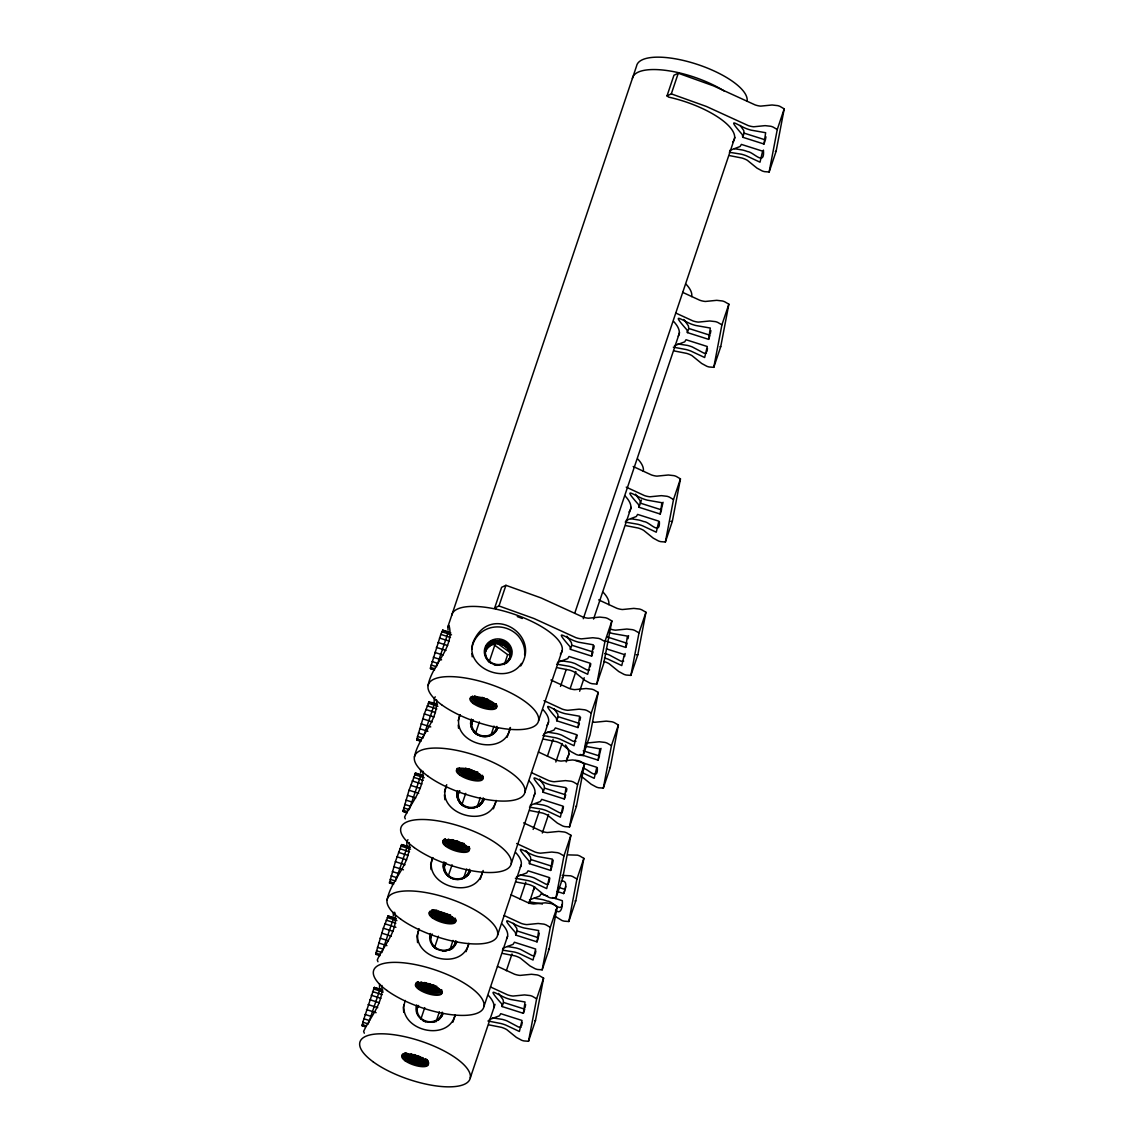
<?xml version="1.0" encoding="UTF-8"?>
<svg xmlns="http://www.w3.org/2000/svg" width="1144" height="1144" viewBox="0 0 1144 1144"><rect width="100%" height="100%" fill="white"/><g stroke="black" fill="none" stroke-linecap="round" stroke-linejoin="round"><path stroke-width="1.5" d="M379.465 990.547L379.593 983.883M406.778 847.675L406.906 841.012L407.965 839.725M434.091 704.79L434.234 698.126L435.278 696.853M364.907 1026.668L362.147 1025.782L362.834 1022.193L374.26 987.515L382.825 990.032M379.937 955.669L375.804 954.339L375.933 953.166L383.326 928.227L388.202 915.958L393.722 917.717L382.325 951.365M374.403 988.573L374.546 987.386M393.607 884.226L389.461 882.911L395.366 861.689L401.573 844.644L406.006 845.831M388.059 917.13L388.202 915.958M379.937 990.332L380.065 989.145L368.668 1022.808M407.264 812.783L403.117 811.468L403.246 810.295L409.023 790.247L415.515 773.072L421.035 774.831L409.638 808.493M401.716 845.688L401.859 844.515M420.921 741.355L416.773 740.025L416.902 738.852L424.295 713.913L429.172 701.644L429.029 702.816M415.372 774.259L415.515 773.072M407.25 847.447L407.378 846.274L410.138 847.161M434.577 669.912L430.43 668.596L430.559 667.41L440.812 634.391L442.828 630.201L448.348 631.96L448.219 633.132M442.699 631.374L442.828 630.201M434.563 704.575L434.691 703.403L423.294 737.051M403.803 1004.861C401.387 1031.588 448.72 1041.812 455.155 1014.742M430.616 864.621L432.789 857.7M524.624 654.726C525.425 647.676 522.479 640.683 517.832 635.463A26.698 25.025 10.8 0 0 492.421 627.37C481.595 629.343 473.044 638.18 471.8 649.234M523.366 1013.312L525.024 1002.001L510.453 999.427A16.416 5.663 18.6 0 1 505.791 997.94C495.724 993.807 485.085 985.07 501.701 1003.874L502.116 1006.548L523.366 1013.312L524.753 1009.18L503.517 1002.416L503.088 999.756L498.641 993.421M537.022 941.869L538.681 930.558L524.109 927.984A16.416 5.663 18.6 0 1 519.447 926.511C509.38 922.336 498.727 913.699 515.358 932.446L515.787 935.106L537.022 941.869L538.409 937.737L517.174 930.973L516.745 928.313L513.198 923.251M550.679 870.427L552.352 859.115L537.766 856.556A16.416 5.663 18.6 0 1 533.104 855.068C523.065 851.107 512.455 841.898 529.014 861.003L529.443 863.663L550.679 870.427L552.066 866.294L530.83 859.53L530.416 856.87L525.954 850.55M564.335 798.998L566.008 787.673L551.422 785.113A16.416 5.663 18.6 0 1 546.76 783.626C536.722 779.579 526.083 770.598 542.671 789.56L543.1 792.234L564.335 798.998L565.722 794.865L544.487 788.102L544.072 785.428L539.611 779.107M577.992 727.555L579.665 716.244L565.079 713.67A16.416 5.663 18.6 0 1 560.417 712.183C550.378 708.207 539.739 699.041 556.327 718.132L556.756 720.791L577.992 727.555L579.379 723.423L558.143 716.659L557.729 713.999L554.168 708.937M591.648 656.113L593.321 644.801L578.735 642.242A16.416 5.663 18.6 0 1 574.073 640.754C564.006 636.707 553.381 627.727 569.998 646.689L570.413 649.349L591.648 656.113L593.035 651.98L571.8 645.216L571.385 642.556L566.923 636.236M521.621 1025.51L522.207 1022.45M525.039 1007.649L525.625 1004.589M535.292 954.067L535.864 951.007M538.695 936.207L539.282 933.146M548.948 882.625L549.821 878.034M552.352 864.764L553.238 860.174M562.605 811.196L563.477 806.591M566.309 791.805L566.895 788.745M576.547 738.223L577.134 735.163M579.965 720.362L580.551 717.302M590.204 666.78L590.79 663.72M593.622 648.92L594.208 645.859M489.117 1024.91L501.401 1027.326A9.438 3.26 18.6 0 1 506.735 1029.6L516.387 1037.408L521.635 1040.254A6.235 2.145 18.6 0 0 523.923 1040.926L528.514 1041.269L536.636 998.798L543.586 978.149L539.396 975.689A6.235 2.145 18.6 0 0 537.137 974.917L531.459 974.273L520.105 975.403A9.438 3.26 18.6 0 1 514.557 974.216L497.44 966.322M502.774 953.481L515.057 955.884A9.438 3.26 18.6 0 1 520.391 958.157L530.044 965.979L535.292 968.811A6.235 2.145 18.6 0 0 537.58 969.483L542.17 969.826L550.293 927.355L557.242 906.706L553.053 904.246A6.235 2.145 18.6 0 0 550.793 903.474L545.116 902.831L533.762 903.974A9.438 3.26 18.6 0 1 528.213 902.773L511.096 894.88M516.43 882.038L528.728 884.455A9.438 3.26 18.6 0 1 534.062 886.714L543.7 894.536L548.948 897.382A6.235 2.145 18.6 0 0 551.236 898.04L555.827 898.397L563.949 855.912L570.899 835.263L566.709 832.818A6.235 2.145 18.6 0 0 564.45 832.031L558.772 831.402L547.418 832.532A9.438 3.26 18.6 0 1 541.884 831.331L523.623 822.879M530.087 810.596L542.385 813.012A9.438 3.26 18.6 0 1 547.719 815.272L557.357 823.094L562.605 825.939A6.235 2.145 18.6 0 0 564.893 826.611L569.483 826.955L577.606 784.484L584.555 763.834L580.365 761.375A6.235 2.145 18.6 0 0 578.106 760.603L572.429 759.959L561.075 761.089A9.438 3.26 18.6 0 1 555.541 759.888L538.424 752.008M543.743 739.167L556.041 741.569A9.438 3.26 18.6 0 1 561.375 743.843L571.013 751.651L576.276 754.497A6.235 2.145 18.6 0 0 578.549 755.169L583.14 755.512L591.262 713.041L598.212 692.392L594.022 689.932A6.235 2.145 18.6 0 0 591.763 689.16L586.086 688.516L574.731 689.646A9.438 3.26 18.6 0 1 569.197 688.459L550.936 680.008M557.4 667.724L569.698 670.141A9.438 3.26 18.6 0 1 575.032 672.4L584.67 680.222L589.932 683.068A6.235 2.145 18.6 0 0 592.206 683.726L596.796 684.083L604.919 641.598L611.868 620.949L607.678 618.504A6.235 2.145 18.6 0 0 605.419 617.717L599.742 617.088L588.388 618.218A9.438 3.26 18.6 0 1 582.854 617.016L541.026 597.912L505.92 585.313L501.615 587.315L494.666 607.964L496.324 609.209M528.514 1041.269L535.463 1020.62L543.586 978.149M542.17 969.826L549.12 949.177L557.242 906.706M555.827 898.397L562.776 877.748L570.899 835.263M569.483 826.955L576.433 806.306L584.555 763.834M598.212 692.392L590.089 734.863L583.14 755.512M611.868 620.949L603.746 663.434L596.796 684.083M557.128 891.462L563.663 893.55C565.508 889.389 568.439 879.922 561.103 881.023M562.219 904.218C560.932 913.169 551.909 900.514 547.261 901.1A16.416 5.663 18.6 0 0 542.599 899.613L534.119 898.197M565.636 886.357L565.05 889.417L558.515 887.329M580.194 754.439L598.169 760.159L599.842 748.848L585.256 746.274M597.311 767.767C598.312 781.895 588.059 768.553 582.911 768.153M598.169 760.159L601.029 748.376M554.454 915.886L561.947 920.491A6.235 2.145 18.6 0 0 564.221 921.163L568.825 921.506L576.933 879.035L583.883 858.386L579.693 855.926A6.235 2.145 18.6 0 0 577.434 855.154L568.253 854.883M568.825 921.506L575.761 900.857L583.883 858.386M606.12 641.183L625.725 647.418L627.398 636.107L612.812 633.547A16.416 5.663 18.6 0 1 609.323 632.475M624.581 656.556L625.167 653.496M627.999 638.709L628.571 635.635M581.552 776.447L591.191 784.269L596.453 787.101A6.235 2.145 18.6 0 0 598.727 787.773L603.317 788.116L611.439 745.645L618.389 724.996L614.199 722.55A6.235 2.145 18.6 0 0 611.94 721.764L606.263 721.135L594.909 722.264A9.438 3.26 18.6 0 1 593.092 722.021M603.317 788.116L610.267 767.481L618.389 724.996M660.231 514.042L661.904 502.731L647.318 500.157A16.416 5.663 18.6 0 1 642.656 498.67C632.561 494.48 621.936 485.914 638.567 504.618L638.995 507.278L660.231 514.042L663.077 502.259M659.373 521.65C660.202 536.221 649.334 521.535 643.829 521.592A16.416 5.663 18.6 0 0 639.167 520.105L630.687 518.69M603.775 661.447A9.438 3.26 18.6 0 1 609.108 663.706L618.747 671.528L624.009 674.374A6.235 2.145 18.6 0 0 626.283 675.046L630.873 675.389L638.995 632.904L645.945 612.269L641.755 609.809A6.235 2.145 18.6 0 0 639.496 609.037L633.819 608.393L622.465 609.523A9.438 3.26 18.6 0 1 616.931 608.322L598.669 599.885M630.873 675.389L637.823 654.74L645.945 612.269M625.982 525.654L638.28 528.056A9.438 3.26 18.6 0 1 643.614 530.33L653.253 538.138L658.515 540.983A6.235 2.145 18.6 0 0 660.789 541.655L665.379 541.999L673.501 499.528L680.451 478.878L676.261 476.419A6.235 2.145 18.6 0 0 674.002 475.647L668.325 475.003L656.971 476.133A9.438 3.26 18.6 0 1 651.437 474.946L633.175 466.495M665.379 541.999L672.329 521.349L680.451 478.878M708.636 339.353L710.295 328.042L695.724 325.482A16.416 5.663 18.6 0 1 691.062 323.995C680.995 319.834 670.341 311.182 686.972 329.93L687.401 332.589L708.636 339.353L710.024 335.235L688.788 328.471L688.359 325.797L683.912 319.476M706.906 351.551L707.478 348.491M710.31 333.705L710.896 330.63M674.388 350.965L686.672 353.382A9.438 3.26 18.6 0 1 692.006 355.641L701.658 363.463L706.906 366.309A6.235 2.145 18.6 0 0 709.194 366.981L713.784 367.324L721.907 324.839L728.857 304.19L724.667 301.744A6.235 2.145 18.6 0 0 722.407 300.972L716.73 300.329L705.376 301.458A9.438 3.26 18.6 0 1 699.828 300.257L682.711 292.378M713.784 367.324L720.734 346.675L728.857 304.19M763.977 144.03L765.651 132.718L751.079 130.144A16.416 5.663 18.6 0 1 746.417 128.657C736.379 124.639 725.739 115.601 742.327 134.606L742.742 137.266L763.977 144.03L764.907 141.27M763.42 150.107C764.907 166.881 753.767 152.109 747.575 151.58A16.416 5.663 18.6 0 0 742.914 150.093L734.434 148.677M765.951 136.837L765.379 139.897L744.129 133.133L743.714 130.473L740.154 125.411M729.743 155.641L742.027 158.044A9.438 3.26 18.6 0 1 747.361 160.317L756.999 168.139L762.261 170.971A6.235 2.145 18.6 0 0 764.535 171.643L769.14 171.986L777.262 129.515L784.212 108.866L780.008 106.406A6.235 2.145 18.6 0 0 777.748 105.634L772.071 104.991L760.731 106.12A9.438 3.26 18.6 0 1 755.183 104.933L713.356 85.814L678.263 73.23L673.959 75.232L667.009 95.881L668.654 97.126A58.029 20.034 18.6 0 1 732.732 141.97M769.14 171.986L776.09 151.337L784.212 108.866M436.951 665.608L448.348 631.96M395.981 879.922L407.378 846.274M428.085 685.542C431.703 664.693 454.34 648.705 449.292 626.483L448.934 625.41L447.89 626.683L448.033 630.144M447.89 626.683L636.55 66.08A58.029 20.034 18.6 0 1 695.595 63.835A58.029 20.034 18.6 0 1 747.046 101.273M414.428 756.971C418.404 736.507 438.424 721.635 436.522 699.713M387.115 899.856C391.091 879.379 411.111 864.521 409.209 842.585M459.917 714.714C449.234 743.957 505.176 758.486 510.281 727.512M458.143 720.663L460.102 714.814M494.666 607.964L498.984 605.962L505.92 585.313M667.009 95.881L671.313 93.88L678.263 73.23M446.746 784.698C433.833 813.599 489.289 830.601 496.124 800.414M444.473 792.106L446.446 786.257M489.146 662.004L495.252 643.829M432.604 857.585C422.05 886.042 475.89 901.243 482.468 871.857M475.489 733.447L479.379 721.878M504.332 664.564L507.664 654.654L511.011 654.525M418.947 929.028C408.394 957.485 462.233 972.686 468.811 943.299M419.133 929.128L416.959 936.064L417.574 942.599M461.818 804.875L465.722 793.321M491.234 734.348L494.008 726.082M405.276 1000.471L403.303 1007.492L403.761 1012.397M448.162 876.318L452.066 864.764M477.019 807.435L480.351 797.525M434.506 947.761L438.395 936.192M510.467 727.627L507.035 737.379M463.921 877.219L466.695 868.968M420.849 1019.204L424.739 1007.635M495.824 801.987L493.379 808.822M449.706 950.306L453.038 940.397M480.208 879.278L483.154 870.498M436.05 1021.749L439.382 1011.839M538.567 720.734L562.19 650.521M574.731 613.27L734.891 137.366M468.511 944.858L466.051 951.694M570.413 649.349L571.8 645.216M742.742 137.266L744.129 133.133M524.91 792.163L548.534 721.964M560.503 686.414L566.194 669.497M583.283 618.718L679.55 332.69M452.895 1022.15L455.355 1014.842M556.756 720.791L558.143 716.659M687.401 332.589L688.788 328.471M511.254 863.606L534.877 793.407M547.418 756.17L553.11 739.239M570.198 688.459L575.89 671.542M593.55 619.076L631.145 507.364M543.1 792.234L544.487 788.102M638.995 507.278L641.427 500.042M497.597 935.048L521.221 864.835M533.133 829.443L539.382 810.896M555.827 762.018L562.062 743.471M579.65 691.219L584.198 677.734M529.443 863.663L530.83 859.53M483.941 1006.477L507.564 936.278M520.105 899.041L525.797 882.124M542.313 833.032L548.577 814.414M566.237 761.947L569.083 753.481M515.787 935.106L517.174 930.973M470.284 1077.92L495.037 1004.361M506.349 970.741L512.011 953.939M528.986 903.517L534.634 886.7M502.116 1006.548L503.517 1002.416M625.725 647.418L627.112 643.3L607.507 637.051M563.663 893.55L564.593 890.79M417.746 738.466L416.773 740.025M403.117 811.468L404.089 809.909M389.461 882.911L390.433 881.352M376.776 952.78L375.804 954.339M363.12 1024.223L362.147 1025.782M520.692 665.937C540.769 635.363 493.636 605.376 475.532 637.423C458.429 664.721 506.005 687.644 521.478 663.391M485.485 649.878L490.89 644.901L494.337 643.6M458.172 792.749L459.759 790.904M589.618 669.841L586.843 669.855L575.246 663.663A16.416 5.663 18.6 0 0 570.584 662.176L560.474 660.646M623.694 661.16L620.92 661.175L609.323 654.969A16.416 5.663 18.6 0 0 604.661 653.496M575.961 741.283L573.187 741.298L561.59 735.106A16.416 5.663 18.6 0 0 556.928 733.619L547.204 732.117M562.305 812.726L559.53 812.74L547.933 806.549A16.416 5.663 18.6 0 0 543.271 805.061L534.791 803.646M706.434 353.21L703.832 353.096L692.22 346.904A16.416 5.663 18.6 0 0 687.573 345.431L677.834 343.929M548.476 884.283L545.874 884.169L534.277 877.977A16.416 5.663 18.6 0 0 529.615 876.49L519.876 875.003M534.82 955.726L532.217 955.612L520.606 949.42A16.416 5.663 18.6 0 0 515.958 947.933L507.478 946.517M521.163 1027.155L518.561 1027.055L506.949 1020.863A16.416 5.663 18.6 0 0 502.302 1019.375L492.563 1017.874M430.43 668.596L433.476 669.34M729.801 150.407L740.054 146.518L741.384 144.401L762.619 151.165L760.016 162.191L746.188 155.713A16.416 5.663 18.6 0 0 741.526 154.225L729.343 152.266M674.459 345.745L684.698 341.841L686.028 339.739L707.264 346.503L704.661 357.514L690.833 351.036A16.416 5.663 18.6 0 0 686.171 349.549L673.316 347.161M626.054 520.42L636.293 516.53L637.623 514.414L658.858 521.178L656.27 532.203L642.428 525.725A16.416 5.663 18.6 0 0 637.78 524.238L625.21 522.079M557.471 662.49L567.71 658.601L569.04 656.499L590.275 663.263L587.687 674.274L573.859 667.796A16.416 5.663 18.6 0 0 569.197 666.308L556.627 664.149M543.815 733.933L554.053 730.044L555.383 727.927L576.619 734.691L574.031 745.716L560.188 739.239A16.416 5.663 18.6 0 0 555.541 737.751L542.814 735.478M530.158 805.376L540.397 801.472L541.727 799.37L562.962 806.134L560.374 817.159L546.532 810.667A16.416 5.663 18.6 0 0 541.884 809.194L529.486 807.135M516.502 876.819L526.74 872.915L528.07 870.813L549.306 877.577L546.703 888.588L532.875 882.11A16.416 5.663 18.6 0 0 528.228 880.623L515.358 878.234M529.486 899.928L539.725 896.038L541.055 893.922L547.59 896.009M502.845 948.247L513.084 944.358L514.414 942.241L535.649 949.019L533.047 960.03L519.219 953.553A16.416 5.663 18.6 0 0 514.557 952.065L502.388 950.106M489.189 1019.69L499.427 1015.8L500.757 1013.684L521.993 1020.448L519.39 1031.473L505.562 1024.981A16.416 5.663 18.6 0 0 500.9 1023.508L487.93 1020.991M562.204 875.389L570.484 875.803A6.235 2.145 18.6 0 1 572.744 876.576L576.933 879.035M775.317 151.38L776.09 151.337M719.962 346.703L720.734 346.675M672.329 521.349L670.799 521.392M637.823 654.74L636.293 654.768M609.495 767.51L610.267 767.481M575.661 806.334L576.433 806.306M562.004 877.777L562.776 877.748M575.003 900.886L575.761 900.857M548.348 949.22L549.12 949.177M534.691 1020.648L535.463 1020.62M671.313 93.88L706.406 106.463L748.233 125.583A9.438 3.26 18.6 0 0 753.782 126.77L765.121 125.64L770.813 126.283A6.235 2.145 18.6 0 1 773.058 127.055L777.262 129.515M661.618 509.909L640.383 503.146L639.968 500.486L635.506 494.151M498.984 605.962L534.076 618.561L575.904 637.666A9.438 3.26 18.6 0 0 581.438 638.867L592.792 637.737L598.469 638.366A6.235 2.145 18.6 0 1 600.729 639.153L604.919 641.598M606.391 648.848L624.352 654.568L621.764 665.579L607.936 659.101A16.416 5.663 18.6 0 0 604.447 657.943M442.542 630.33L450.836 632.975M441.856 631.76L451.522 634.834M440.812 634.391L450.479 637.465M439.482 638.037L449.149 641.126M437.952 642.47L447.619 645.545M436.336 647.375L446.003 650.45M434.749 652.409L443.028 655.04M433.276 657.242L441.57 659.873M432.046 661.532L437.566 663.291M431.116 665.007L436.636 666.766M430.559 667.41L434.706 668.739M431.931 702.516L437.451 704.275M428.886 701.772L434.405 703.531M583.226 750.821L599.556 756.027M428.199 703.202L437.866 706.277M427.155 705.834L436.822 708.908M425.825 709.48L435.492 712.555M575.561 760.545L596.796 767.309L594.208 778.32L581.524 772.286M424.295 713.913L433.962 716.988M422.679 718.804L432.346 721.893M421.092 723.852L430.759 726.926M419.619 728.671L427.913 731.316M418.389 732.975L423.909 734.734M417.46 736.45L422.98 738.209M416.902 738.852L421.049 740.168M415.229 773.201L423.509 775.846M414.543 774.631L424.209 777.72M413.499 777.262L423.166 780.351M412.169 780.923L421.836 783.997M410.639 785.342L420.306 788.431M409.023 790.247L418.69 793.321M407.436 795.28L415.715 797.926M405.963 800.114L411.482 801.872M404.719 804.418L410.253 806.177M403.803 807.879L409.323 809.637M403.246 810.295L407.393 811.611M403.403 811.339L406.163 812.226M401.573 844.644L409.852 847.289M400.886 846.074L410.553 849.148M399.842 848.705L409.509 851.779M552.495 897.568L562.305 900.686C562.877 905.619 561.289 915.543 555.512 910.238M398.512 852.351L408.179 855.44M396.982 856.784L406.649 859.859M395.366 861.689L405.033 864.764M393.779 866.723L403.446 869.798M392.306 871.556L397.826 873.315M391.062 875.846L396.596 877.605M390.147 879.321L395.667 881.08M389.589 881.724L393.736 883.054M389.747 882.782L392.506 883.654M387.916 916.087L396.196 918.718M387.23 917.517L396.897 920.591M386.171 920.148L395.853 923.222M384.842 923.794L395.896 927.312M383.326 928.227L392.993 931.302M381.71 933.118L391.377 936.207M380.108 938.166L388.402 940.797M378.65 942.985L386.929 945.63M377.406 947.289L382.94 949.048M376.49 950.764L382.01 952.523M375.933 953.166L380.08 954.482M374.26 987.515L382.539 990.161M373.573 988.945L383.24 992.034M372.515 991.576L382.196 994.665M371.185 995.237L380.852 998.312M369.669 999.656L379.336 1002.745M368.053 1004.561L377.72 1007.635M366.452 1009.594L376.119 1012.683M364.993 1014.428L370.513 1016.187M363.749 1018.732L369.283 1020.491M362.834 1022.193L368.354 1023.951M362.276 1024.609L366.423 1025.925M529.029 901.772L541.212 903.746A16.416 5.663 18.6 0 1 542.385 904.06M675.761 313.027L692.878 320.906A9.438 3.26 18.6 0 0 698.426 322.107L709.78 320.978L715.458 321.621A6.235 2.145 18.6 0 1 717.717 322.393L721.907 324.839M626.226 487.144L644.487 495.595A9.438 3.26 18.6 0 0 650.021 496.782L661.375 495.652L667.052 496.296A6.235 2.145 18.6 0 1 669.312 497.068L673.501 499.528M543.986 700.657L562.247 709.108A9.438 3.26 18.6 0 0 567.781 710.295L579.136 709.166L584.813 709.809A6.235 2.145 18.6 0 1 587.072 710.581L591.262 713.041M531.474 772.658L548.591 780.537A9.438 3.26 18.6 0 0 554.125 781.738L565.479 780.608L571.156 781.252A6.235 2.145 18.6 0 1 573.416 782.024L577.606 784.484M516.673 843.528L534.934 851.98A9.438 3.26 18.6 0 0 540.468 853.181L551.823 852.051L557.5 852.68A6.235 2.145 18.6 0 1 559.759 853.467L563.949 855.912M504.161 915.529L521.278 923.423A9.438 3.26 18.6 0 0 526.812 924.609L538.166 923.48L543.843 924.123A6.235 2.145 18.6 0 1 546.103 924.895L550.293 927.355M490.49 986.972L507.607 994.865A9.438 3.26 18.6 0 0 513.155 996.052L524.51 994.922L530.187 995.566A6.235 2.145 18.6 0 1 532.446 996.338L536.636 998.798M497.211 643.2L511.268 653.438M493.607 644.415L507.664 654.654M638.995 632.904L634.806 630.458A6.235 2.145 18.6 0 0 632.546 629.686L626.869 629.043L615.515 630.172A9.438 3.26 18.6 0 1 609.981 628.971M611.439 745.645L607.249 743.2A6.235 2.145 18.6 0 0 604.99 742.413L599.313 741.77L587.959 742.914A9.438 3.26 18.6 0 1 586.143 742.67M509.638 650.879L507.593 647.819L501.587 643.729A13.928 13.056 10.8 0 1 504.876 645.273M394.666 912.226C399.142 929.986 384.026 944.758 377.277 959.93L377.963 961.761M405.276 818.889L404.59 817.059C411.482 802.23 424.524 788.674 422.865 771.156M364.307 1033.204L363.62 1031.373C370.513 1016.544 383.555 1002.988 381.896 985.47M471.9 653.567L472.2 656.842M458.243 725.01L458.544 728.27M444.43 794.808L444.887 799.713M430.773 866.251L431.073 869.526M420.577 769.569L420.706 773.015M393.25 912.44L393.393 915.886M515.715 852.566A58.029 20.034 18.6 0 1 520.263 867.281M603.274 592.392A58.029 20.034 18.6 0 1 608.78 604.661M470.456 870.713A13.928 13.056 10.8 0 1 453.024 878.878A13.928 13.056 10.8 0 1 443.943 862.261M469.283 870.756A12.77 11.969 10.8 0 1 453.296 878.249A12.77 11.969 10.8 0 1 444.973 863.019M469.541 869.268A12.77 11.969 10.8 0 1 467.567 875.146M444.087 867.681A12.77 11.969 10.8 0 1 444.658 864.607M469.126 871.556A12.77 11.969 10.8 0 1 462.862 878.449M445.674 872.972A12.77 11.969 10.8 0 1 444.816 863.806M444.358 866.194A12.77 11.969 10.8 0 1 445.76 863.377M469.24 870.856A12.77 11.969 10.8 0 1 468.668 873.93M443.943 868.468A12.77 11.969 10.8 0 1 445.917 862.59M469.397 870.069A12.77 11.969 10.8 0 1 468.826 873.144M450.622 916.458A13.928 4.805 18.6 0 1 434.763 910.61M452.438 917.073A12.77 4.404 18.6 0 1 433.49 910.081M452.824 918.646A13.928 4.805 18.6 0 1 432.146 911.01M450.493 914.9A12.77 4.404 18.6 0 1 438.338 911.039M454.425 920.391A13.928 4.805 18.6 0 1 431.46 913.069M455.198 919.261A12.77 4.404 18.6 0 1 442.213 919.747A12.77 4.404 18.6 0 1 430.888 911.511M431.531 910.51A12.77 4.404 18.6 0 1 432.947 909.852M455.741 919.261A13.928 4.805 18.6 0 1 441.784 921.177A13.928 4.805 18.6 0 1 430.13 911.11M431.674 910.381A13.928 4.805 18.6 0 1 436.865 910.181M455.269 918.189A12.77 4.404 18.6 0 1 442.914 917.688A12.77 4.404 18.6 0 1 431.788 910.71M470.499 870.512A13.928 13.056 10.8 0 1 453.067 878.678A13.928 13.056 10.8 0 1 443.972 862.061M456.842 941.955A13.928 13.056 10.8 0 1 439.41 950.121A13.928 13.056 10.8 0 1 430.316 933.504M455.612 942.198A12.77 11.969 10.8 0 1 439.639 949.677A12.77 11.969 10.8 0 1 431.317 934.448M453.911 946.589A12.77 11.969 10.8 0 1 451.78 948.948M455.884 940.711A12.77 11.969 10.8 0 1 455.312 943.786M455.469 942.985A12.77 11.969 10.8 0 1 449.206 949.892M446.074 950.893A12.77 11.969 10.8 0 1 442.771 951.093M436.479 949.091A12.77 11.969 10.8 0 1 432.017 944.415M430.587 938.323A12.77 11.969 10.8 0 1 431.159 935.249M430.702 937.622A12.77 11.969 10.8 0 1 432.103 934.82M430.859 936.836A12.77 11.969 10.8 0 1 432.26 934.033M455.741 941.512A12.77 11.969 10.8 0 1 455.169 944.572M434.377 985.284A13.928 4.805 18.6 0 1 432.074 984.712M430.916 984.355A13.928 4.805 18.6 0 1 428.614 983.554M436.965 987.901A13.928 4.805 18.6 0 1 421.106 982.038M438.781 988.516A12.77 4.404 18.6 0 1 421.593 983.039M441.455 989.76A13.928 4.805 18.6 0 1 418.489 982.453M436.836 986.342A12.77 4.404 18.6 0 1 424.681 982.467M442.313 991.104A13.928 4.805 18.6 0 1 428.828 990.547A13.928 4.805 18.6 0 1 416.702 982.939M441.541 990.69A12.77 4.404 18.6 0 1 426.984 990.647A12.77 4.404 18.6 0 1 417.86 981.952M442.299 992.077A13.928 4.805 18.6 0 1 424.739 991.362A13.928 4.805 18.6 0 1 418.018 981.824M441.613 989.631A12.77 4.404 18.6 0 1 429.257 989.117A12.77 4.404 18.6 0 1 418.132 982.153M502.059 923.994A58.029 20.034 18.6 0 1 506.606 938.724M565.479 744.973A58.029 20.034 18.6 0 1 566.909 758.114M529.372 781.123A58.029 20.034 18.6 0 1 533.919 795.838M637.78 459.001A58.029 20.034 18.6 0 1 643.285 471.285M484.112 799.27A13.928 13.056 10.8 0 1 466.68 807.435A13.928 13.056 10.8 0 1 457.6 790.833M482.94 799.313A12.77 11.969 10.8 0 1 466.952 806.806A12.77 11.969 10.8 0 1 458.63 791.576M481.224 803.717A12.77 11.969 10.8 0 1 479.093 806.062M457.743 796.238A12.77 11.969 10.8 0 1 458.315 793.164M483.211 797.84A12.77 11.969 10.8 0 1 482.625 800.9M482.782 800.114A12.77 11.969 10.8 0 1 476.519 807.006M473.401 808.007A12.77 11.969 10.8 0 1 470.084 808.207M463.792 806.205A12.77 11.969 10.8 0 1 458.186 798.569M457.9 795.438A12.77 11.969 10.8 0 1 458.472 792.377M458.015 794.751A12.77 11.969 10.8 0 1 459.416 791.948M457.6 797.025A12.77 11.969 10.8 0 1 459.573 791.147M483.054 798.626A12.77 11.969 10.8 0 1 482.482 801.701M458.229 841.484A13.928 4.805 18.6 0 1 455.941 840.668M464.278 845.016A13.928 4.805 18.6 0 1 448.419 839.167M466.094 845.645A12.77 4.404 18.6 0 1 448.906 840.168M468.768 846.889A13.928 4.805 18.6 0 1 445.817 839.567M464.149 843.471A12.77 4.404 18.6 0 1 451.994 839.596M469.626 848.219A13.928 4.805 18.6 0 1 457.886 848.19A13.928 4.805 18.6 0 1 445.116 841.641M468.668 846.56A12.77 4.404 18.6 0 1 455.87 848.305A12.77 4.404 18.6 0 1 445.188 839.081M469.397 847.818A13.928 4.805 18.6 0 1 453.725 849.148A13.928 4.805 18.6 0 1 445.331 838.938M468.926 846.746A12.77 4.404 18.6 0 1 456.57 846.245A12.77 4.404 18.6 0 1 445.445 839.267M484.155 799.07A13.928 13.056 10.8 0 1 466.723 807.235A13.928 13.056 10.8 0 1 457.629 790.633M625.267 496.167A58.029 20.034 18.6 0 1 628.971 511.983M686.186 284.327A58.029 20.034 18.6 0 1 691.691 296.596M543.028 709.68A58.029 20.034 18.6 0 1 546.732 725.496M497.769 727.841A13.928 13.056 10.8 0 1 480.337 736.007A13.928 13.056 10.8 0 1 471.257 719.39M496.596 727.884A12.77 11.969 10.8 0 1 480.609 735.363A12.77 11.969 10.8 0 1 472.286 720.134M471.399 724.795A12.77 11.969 10.8 0 1 471.986 721.721M496.868 726.397A12.77 11.969 10.8 0 1 496.281 729.472M495.037 731.488A12.77 11.969 10.8 0 1 492.907 733.833M477.448 734.777A12.77 11.969 10.8 0 1 472.987 730.101M471.557 724.009A12.77 11.969 10.8 0 1 472.129 720.934M471.099 726.383A12.77 11.969 10.8 0 1 473.073 720.505M471.257 725.596A12.77 11.969 10.8 0 1 473.23 719.719M471.886 770.041A13.928 4.805 18.6 0 1 468.482 768.782M477.935 773.587A13.928 4.805 18.6 0 1 464.678 769.354M479.751 774.202A12.77 4.404 18.6 0 1 462.562 768.725M480.137 775.761A13.928 4.805 18.6 0 1 459.473 768.139M477.806 772.028A12.77 4.404 18.6 0 1 465.651 768.153M481.738 777.52A13.928 4.805 18.6 0 1 458.773 770.198M482.511 776.376A12.77 4.404 18.6 0 1 469.526 776.876A12.77 4.404 18.6 0 1 458.215 768.639M483.054 776.39A13.928 4.805 18.6 0 1 469.111 778.306A13.928 4.805 18.6 0 1 457.443 768.225M482.582 775.317A12.77 4.404 18.6 0 1 470.227 774.803A12.77 4.404 18.6 0 1 459.101 767.839M497.812 727.641A13.928 13.056 10.8 0 1 480.38 735.806A13.928 13.056 10.8 0 1 471.285 719.19M673.673 321.493A58.029 20.034 18.6 0 1 678.22 336.207M486.286 645.688A13.928 13.056 10.8 0 1 494.994 640.125M499.814 640.039A13.928 13.056 10.8 0 1 508.265 644.344M502.03 641.369A13.928 13.056 10.8 0 1 505.319 642.885M506.32 643.557A13.928 13.056 10.8 0 1 508.108 645.144M510.195 647.99A13.928 13.056 10.8 0 1 511.439 651.222M485.056 653.353A12.77 11.969 10.8 0 1 503.16 643.4A12.77 11.969 10.8 0 1 506.406 663.191M494.694 641.712A13.928 13.056 10.8 0 1 498.312 641.498M501.887 642.17A13.928 13.056 10.8 0 1 504.132 643.085M505.176 643.686A13.928 13.056 10.8 0 1 507.092 645.116M507.95 645.931A13.928 13.056 10.8 0 1 511.282 652.023M491.105 663.334A12.77 11.969 10.8 0 1 488.545 645.059A12.77 11.969 10.8 0 1 508.05 646.288A12.77 11.969 10.8 0 1 503.832 664.135M497.397 665.336A12.77 11.969 10.8 0 1 494.122 664.721M494.551 642.513A13.928 13.056 10.8 0 1 496.954 642.256M498.155 642.284A13.928 13.056 10.8 0 1 501.73 642.957M505.019 644.472A13.928 13.056 10.8 0 1 509.881 649.577M484.756 654.94A12.77 11.969 10.8 0 1 498.026 643.772A12.77 11.969 10.8 0 1 510.21 656.542M485.685 648.862A13.928 13.056 10.8 0 1 490.99 644.401M507.65 647.518A13.928 13.056 10.8 0 1 509.738 650.364M484.913 654.154A12.77 11.969 10.8 0 1 499.842 643.185A12.77 11.969 10.8 0 1 509.795 658.83M487.859 699.27A13.928 4.805 18.6 0 1 485.542 698.598M484.398 698.226A13.928 4.805 18.6 0 1 482.139 697.354M491.591 702.144A13.928 4.805 18.6 0 1 475.732 696.296M493.407 702.759A12.77 4.404 18.6 0 1 474.474 695.766M496.096 704.018A13.928 4.805 18.6 0 1 473.13 696.696M488.445 700.099A12.77 4.404 18.6 0 1 482.153 698.083M495.395 706.077A13.928 4.805 18.6 0 1 472.429 698.755M496.167 704.947A12.77 4.404 18.6 0 1 481.61 704.89A12.77 4.404 18.6 0 1 472.501 696.196M496.711 704.947A13.928 4.805 18.6 0 1 482.768 706.863A13.928 4.805 18.6 0 1 471.099 696.796M496.239 703.875A12.77 4.404 18.6 0 1 483.883 703.374A12.77 4.404 18.6 0 1 472.758 696.396M517.274 616.573A54.612 18.862 18.6 0 1 522.25 618.504M451.708 615.329A58.029 20.034 18.6 0 1 516.144 614.914A58.029 20.034 18.6 0 1 560.388 654.068M632.389 78.464A58.029 20.034 18.6 0 1 666.594 70.485A58.029 20.034 18.6 0 1 724.266 91.034M534.219 887.959A58.029 20.034 18.6 0 1 533.247 890.389M488.402 995.437A58.029 20.034 18.6 0 1 493.908 1007.721M443.186 1013.384A13.928 13.056 10.8 0 1 425.754 1021.563A13.928 13.056 10.8 0 1 416.659 1004.947M441.956 1013.641A12.77 11.969 10.8 0 1 425.983 1021.12A12.77 11.969 10.8 0 1 417.66 1005.891M442.227 1012.154A12.77 11.969 10.8 0 1 438.123 1020.376M441.813 1014.428A12.77 11.969 10.8 0 1 440.411 1017.231M435.549 1021.32A12.77 11.969 10.8 0 1 432.418 1022.321M425.84 1021.907A12.77 11.969 10.8 0 1 422.822 1020.519M417.217 1012.883A12.77 11.969 10.8 0 1 417.503 1006.691M417.045 1009.065A12.77 11.969 10.8 0 1 418.447 1006.262M441.927 1013.741A12.77 11.969 10.8 0 1 441.355 1016.816M417.202 1008.279A12.77 11.969 10.8 0 1 418.604 1005.462M442.084 1012.941A12.77 11.969 10.8 0 1 441.512 1016.015M419.576 1056.455A13.928 4.805 18.6 0 1 417.26 1055.798M416.101 1055.411A13.928 4.805 18.6 0 1 413.856 1054.539M426.197 1059.458A13.928 4.805 18.6 0 1 407.45 1053.481M425.125 1059.959A12.77 4.404 18.6 0 1 406.177 1052.966M427.799 1061.203A13.928 4.805 18.6 0 1 404.833 1053.881M423.166 1057.785A12.77 4.404 18.6 0 1 411.025 1053.91M428.657 1062.547A13.928 4.805 18.6 0 1 415.172 1061.989A13.928 4.805 18.6 0 1 403.031 1054.382M426.683 1059.43A12.77 4.404 18.6 0 1 418.075 1063.477A12.77 4.404 18.6 0 1 403.575 1054.396M404.204 1053.395A12.77 4.404 18.6 0 1 405.619 1052.723M428.642 1063.52A13.928 4.805 18.6 0 1 412.755 1063.462A13.928 4.805 18.6 0 1 402.817 1053.981M425.411 1058.915A13.928 4.805 18.6 0 1 427.327 1060.574M427.956 1061.06A12.77 4.404 18.6 0 1 415.587 1060.559A12.77 4.404 18.6 0 1 404.476 1053.581M400.6 919.032A58.029 20.034 18.6 0 0 494.737 939.581A58.029 20.034 18.6 0 0 431.717 893.721A58.029 20.034 18.6 0 0 400.6 919.032M432.332 917.831A13.928 4.805 18.6 0 0 454.926 922.765A13.928 4.805 18.6 0 0 439.796 911.754A13.928 4.805 18.6 0 0 432.332 917.831M386.944 990.475A58.029 20.034 18.6 0 0 481.081 1011.024A58.029 20.034 18.6 0 0 418.06 965.164A58.029 20.034 18.6 0 0 386.944 990.475M418.675 989.274A13.928 4.805 18.6 0 0 441.269 994.193A13.928 4.805 18.6 0 0 426.14 983.196A13.928 4.805 18.6 0 0 418.675 989.274M414.257 847.604A58.029 20.034 18.6 0 0 508.394 868.139A58.029 20.034 18.6 0 0 445.373 822.293A58.029 20.034 18.6 0 0 414.257 847.604M445.988 846.388A13.928 4.805 18.6 0 0 468.582 851.322A13.928 4.805 18.6 0 0 453.453 840.311A13.928 4.805 18.6 0 0 445.988 846.388M427.928 776.161A58.029 20.034 18.6 0 0 522.05 796.71A58.029 20.034 18.6 0 0 459.03 750.85A58.029 20.034 18.6 0 0 427.928 776.161M459.645 774.96A13.928 4.805 18.6 0 0 482.239 779.879A13.928 4.805 18.6 0 0 467.109 768.882A13.928 4.805 18.6 0 0 459.645 774.96M487.973 660.588A13.928 13.056 10.8 0 0 511.468 656.198A13.928 13.056 10.8 0 0 495.195 639.138A13.928 13.056 10.8 0 0 487.973 660.588M488.702 660.474A12.77 11.969 10.8 0 0 510.253 656.442A12.77 11.969 10.8 0 0 495.323 640.797A12.77 11.969 10.8 0 0 488.702 660.474M441.584 704.718A58.029 20.034 18.6 0 0 535.707 725.267A58.029 20.034 18.6 0 0 472.687 679.407A58.029 20.034 18.6 0 0 441.584 704.718M473.301 703.517A13.928 4.805 18.6 0 0 495.895 708.451A13.928 4.805 18.6 0 0 480.766 697.44A13.928 4.805 18.6 0 0 473.301 703.517M373.287 1061.918A58.029 20.034 18.6 0 0 467.424 1082.453A58.029 20.034 18.6 0 0 404.404 1036.607A58.029 20.034 18.6 0 0 373.287 1061.918M405.019 1060.702A13.928 4.805 18.6 0 0 427.613 1065.636A13.928 4.805 18.6 0 0 412.483 1054.639A13.928 4.805 18.6 0 0 405.019 1060.702"/></g></svg>
